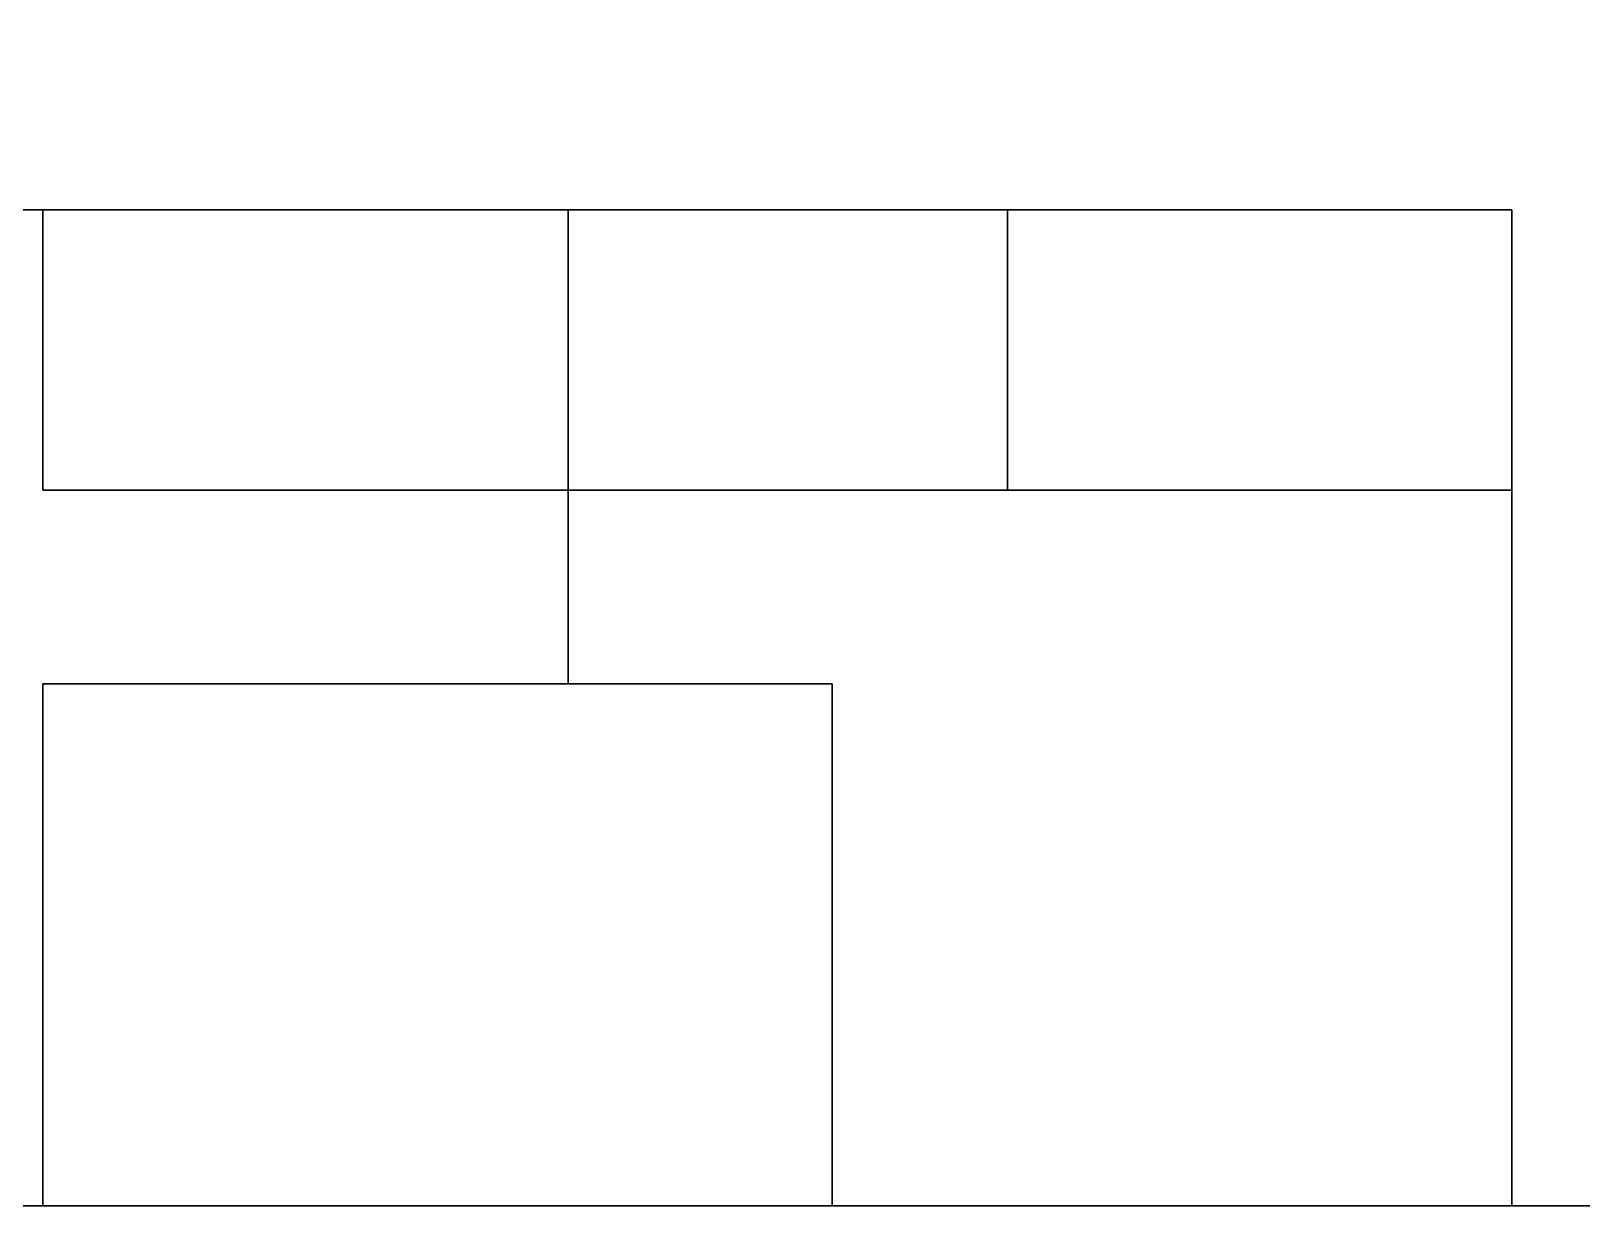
# Model space of a CAD drawing. Header units: metres. Extents: x -14 to 38.7, y -1.1 to 11.2.
# Drawn here: x 11.8 to 18.44, y 0.57 to 5.6 of the extents above; entities that cross this region are included whole.
import ezdxf

# ---------------------------------------------------------------- set-up
doc = ezdxf.new("R2010")
doc.units = ezdxf.units.M

msp = doc.modelspace()

# ---------------------------------------------------------------- linework, layer by layer
at = {"layer": 'F1_CORE', "color": 8}
msp.add_polyline3d([(30.88, 6.73, 0), (30.88, 4.47, 0), (29.23, 4.47, 0), (29.23, 4.835, 0), (20.54, 4.835, 0), (20.54, 0.57, 0), (18.14, 0.57, 0), (18.14, 4.835, 0), (9.45, 4.835, 0), (9.45, 4.47, 0), (7.8, 4.47, 0), (7.8, 6.73, 0), (9.45, 6.73, 0), (9.45, 6.365, 0), (15.98, 6.365, 0), (15.98, 7.565, 0), (18.14, 7.565, 0), (18.14, 10.63, 0), (20.54, 10.63, 0), (20.54, 7.565, 0), (22.7, 7.565, 0), (22.7, 6.365, 0), (29.23, 6.365, 0), (29.23, 6.73, 0)], close=True, dxfattribs=at)
at = {"layer": 'F1_CORE', "color": 15}
msp.add_polyline3d([(7.8, 6.73, 2.6), (7.8, 4.47, 2.6), (9.45, 4.47, 2.6), (9.45, 4.835, 2.6), (18.14, 4.835, 2.6), (18.14, 0.57, 2.6), (20.54, 0.57, 2.6), (20.54, 4.835, 2.6), (29.23, 4.835, 2.6), (29.23, 4.47, 2.6), (30.88, 4.47, 2.6), (30.88, 6.73, 2.6), (29.23, 6.73, 2.6), (29.23, 6.365, 2.6), (22.7, 6.365, 2.6), (22.7, 7.565, 2.6), (20.54, 7.565, 2.6), (20.54, 10.63, 2.6), (18.14, 10.63, 2.6), (18.14, 7.565, 2.6), (15.98, 7.565, 2.6), (15.98, 6.365, 2.6), (9.45, 6.365, 2.6), (9.45, 6.73, 2.6)], close=True, dxfattribs=at)
at = {"layer": 'F1_CORE', "color": 43}
for points in [[(9.45, 4.835, 2.6), (9.45, 4.835), (11.85, 4.835), (11.85, 4.835, 2.6)], [(11.85, 4.835, 2.6), (11.85, 4.835), (14.1, 4.835), (14.1, 4.835, 2.6)], [(14.1, 4.835, 2.6), (14.1, 4.835), (15.98, 4.835), (15.98, 4.835, 2.6)], [(15.98, 4.835, 2.6), (15.98, 4.835), (18.14, 4.835), (18.14, 4.835, 2.6)], [(18.14, 4.835, 2.6), (18.14, 4.835), (18.14, 3.635), (18.14, 3.635, 2.6)], [(18.14, 3.635, 2.6), (18.14, 3.635), (18.14, 0.57), (18.14, 0.57, 2.6)], [(18.14, 0.57, 2.6), (18.14, 0.57), (20.54, 0.57), (20.54, 0.57, 2.6)]]:
    msp.add_3dface(points, dxfattribs=at)
at = {"layer": 'F1_MSW_BWC1', "color": 43}
for points in [[(18.14, 4.835, 2.6), (18.14, 4.835), (15.98, 4.835), (15.98, 4.835, 2.6)], [(15.98, 4.835, 2.6), (15.98, 4.835), (15.98, 3.635), (15.98, 3.635, 2.6)], [(18.14, 3.635, 2.6), (18.14, 3.635), (18.14, 4.835), (18.14, 4.835, 2.6)], [(15.98, 3.635, 2.6), (15.98, 3.635), (18.14, 3.635), (18.14, 3.635, 2.6)]]:
    msp.add_3dface(points, dxfattribs=at)
at = {"layer": 'F1_MSW_BWC1', "color": 8}
msp.add_3dface([(18.14, 4.835), (18.14, 3.635), (15.98, 3.635), (15.98, 4.835)], dxfattribs=at)
at = {"layer": 'F1_MSW_BWC1', "color": 15}
msp.add_3dface([(15.98, 4.835, 2.6), (15.98, 3.635, 2.6), (18.14, 3.635, 2.6), (18.14, 4.835, 2.6)], dxfattribs=at)
at = {"layer": 'F1_MSW_BWC1', "color": 143}
msp.add_3dface([(15.98, 4.535, 2.1), (15.98, 4.535, 1.5), (15.98, 3.935, 1.5), (15.98, 3.935, 2.1)], dxfattribs=at)
at = {"layer": 'F1_MSW_BWC1', "color": 45}
msp.add_3dface([(16.08, 3.635, 2.1), (16.08, 3.635), (16.88, 3.635), (16.88, 3.635, 2.1)], dxfattribs=at)
at = {"layer": 'F1_MSW_BWC2', "color": 43}
for points in [[(14.1, 4.835, 2.6), (14.1, 4.835), (11.85, 4.835), (11.85, 4.835, 2.6)], [(11.85, 4.835, 2.6), (11.85, 4.835), (11.85, 3.635), (11.85, 3.635, 2.6)], [(14.1, 3.635, 2.6), (14.1, 3.635), (14.1, 4.835), (14.1, 4.835, 2.6)], [(11.85, 3.635, 2.6), (11.85, 3.635), (14.1, 3.635), (14.1, 3.635, 2.6)]]:
    msp.add_3dface(points, dxfattribs=at)
at = {"layer": 'F1_MSW_BWC2', "color": 8}
msp.add_3dface([(14.1, 4.835), (14.1, 3.635), (11.85, 3.635), (11.85, 4.835)], dxfattribs=at)
at = {"layer": 'F1_MSW_BWC2', "color": 15}
msp.add_3dface([(11.85, 4.835, 2.6), (11.85, 3.635, 2.6), (14.1, 3.635, 2.6), (14.1, 4.835, 2.6)], dxfattribs=at)
at = {"layer": 'F1_MSW_BWC2', "color": 143}
msp.add_3dface([(14.1, 3.935, 2.1), (14.1, 3.935, 1.5), (14.1, 4.535, 1.5), (14.1, 4.535, 2.1)], dxfattribs=at)
at = {"layer": 'F1_MSW_BWC2', "color": 45}
msp.add_3dface([(11.95, 3.635, 2.1), (11.95, 3.635), (12.75, 3.635), (12.75, 3.635, 2.1)], dxfattribs=at)
at = {"layer": 'F1_MSW_DORM1', "color": 8}
msp.add_polyline3d([(18.14, 3.635, 0), (18.14, 0.57, 0), (15.23, 0.57, 0), (15.23, 2.805, 0), (14.1, 2.805, 0), (14.1, 3.635, 0)], close=True, dxfattribs=at)
at = {"layer": 'F1_MSW_DORM1', "color": 15}
msp.add_polyline3d([(14.1, 3.635, 2.6), (14.1, 2.805, 2.6), (15.23, 2.805, 2.6), (15.23, 0.57, 2.6), (18.14, 0.57, 2.6), (18.14, 3.635, 2.6)], close=True, dxfattribs=at)
at = {"layer": 'F1_MSW_DORM1', "color": 43}
for points in [[(15.98, 3.635, 2.6), (15.98, 3.635), (14.1, 3.635), (14.1, 3.635, 2.6)], [(14.1, 3.635, 2.6), (14.1, 3.635), (14.1, 2.805), (14.1, 2.805, 2.6)], [(18.14, 3.635, 2.6), (18.14, 3.635), (15.98, 3.635), (15.98, 3.635, 2.6)], [(18.14, 0.57, 2.6), (18.14, 0.57), (18.14, 3.635), (18.14, 3.635, 2.6)], [(14.1, 2.805, 2.6), (14.1, 2.805), (15.23, 2.805), (15.23, 2.805, 2.6)], [(15.23, 2.805, 2.6), (15.23, 2.805), (15.23, 0.57), (15.23, 0.57, 2.6)], [(15.23, 0.57, 2.6), (15.23, 0.57), (18.14, 0.57), (18.14, 0.57, 2.6)]]:
    msp.add_3dface(points, dxfattribs=at)
at = {"layer": 'F1_MSW_DORM1', "color": 45}
for points in [[(14.1, 3.62, 2.1), (14.1, 3.62), (14.1, 2.82), (14.1, 2.82, 2.1)], [(16.88, 3.635, 2.1), (16.88, 3.635), (16.08, 3.635), (16.08, 3.635, 2.1)]]:
    msp.add_3dface(points, dxfattribs=at)
at = {"layer": 'F1_MSW_DORM1', "color": 143}
msp.add_3dface([(16.085, 0.57, 2.3), (16.085, 0.57, 1.1), (17.285, 0.57, 1.1), (17.285, 0.57, 2.3)], dxfattribs=at)
at = {"layer": 'F1_MSW_DORM2', "color": 43}
for points in [[(11.85, 2.805, 2.6), (11.85, 2.805), (11.85, 0.57), (11.85, 0.57, 2.6)], [(14.1, 2.805, 2.6), (14.1, 2.805), (11.85, 2.805), (11.85, 2.805, 2.6)], [(15.23, 2.805, 2.6), (15.23, 2.805), (14.1, 2.805), (14.1, 2.805, 2.6)], [(15.23, 0.57, 2.6), (15.23, 0.57), (15.23, 2.805), (15.23, 2.805, 2.6)], [(11.85, 0.57, 2.6), (11.85, 0.57), (15.23, 0.57), (15.23, 0.57, 2.6)]]:
    msp.add_3dface(points, dxfattribs=at)
at = {"layer": 'F1_MSW_DORM2', "color": 8}
msp.add_3dface([(15.23, 2.805), (15.23, 0.57), (11.85, 0.57), (11.85, 2.805)], dxfattribs=at)
at = {"layer": 'F1_MSW_DORM2', "color": 15}
msp.add_3dface([(11.85, 2.805, 2.6), (11.85, 0.57, 2.6), (15.23, 0.57, 2.6), (15.23, 2.805, 2.6)], dxfattribs=at)
at = {"layer": 'F1_MSW_DORM2', "color": 45}
msp.add_3dface([(12.75, 2.805, 2.1), (12.75, 2.805), (11.95, 2.805), (11.95, 2.805, 2.1)], dxfattribs=at)
at = {"layer": 'F1_MSW_DORM2', "color": 143}
msp.add_3dface([(12.94, 0.57, 2.3), (12.94, 0.57, 1.1), (14.14, 0.57, 1.1), (14.14, 0.57, 2.3)], dxfattribs=at)
at = {"layer": 'F1_MSW_LIV', "color": 8}
msp.add_polyline3d([(14.1, 3.635, 0), (14.1, 2.805, 0), (11.85, 2.805, 0), (11.85, 0.57, 0), (7.8, 0.57, 0), (7.8, 4.47, 0), (9.45, 4.47, 0), (9.45, 4.835, 0), (11.85, 4.835, 0), (11.85, 3.635, 0)], close=True, dxfattribs=at)
at = {"layer": 'F1_MSW_LIV', "color": 15}
msp.add_polyline3d([(7.8, 4.47, 2.6), (7.8, 0.57, 2.6), (11.85, 0.57, 2.6), (11.85, 2.805, 2.6), (14.1, 2.805, 2.6), (14.1, 3.635, 2.6), (11.85, 3.635, 2.6), (11.85, 4.835, 2.6), (9.45, 4.835, 2.6), (9.45, 4.47, 2.6)], close=True, dxfattribs=at)
at = {"layer": 'F1_MSW_LIV', "color": 43}
for points in [[(11.85, 4.835, 2.6), (11.85, 4.835), (9.45, 4.835), (9.45, 4.835, 2.6)], [(11.85, 3.635, 2.6), (11.85, 3.635), (11.85, 4.835), (11.85, 4.835, 2.6)], [(14.1, 3.635, 2.6), (14.1, 3.635), (11.85, 3.635), (11.85, 3.635, 2.6)], [(14.1, 2.805, 2.6), (14.1, 2.805), (14.1, 3.635), (14.1, 3.635, 2.6)], [(11.85, 2.805, 2.6), (11.85, 2.805), (14.1, 2.805), (14.1, 2.805, 2.6)], [(11.85, 0.57, 2.6), (11.85, 0.57), (11.85, 2.805), (11.85, 2.805, 2.6)], [(7.8, 0.57, 2.6), (7.8, 0.57), (11.85, 0.57), (11.85, 0.57, 2.6)]]:
    msp.add_3dface(points, dxfattribs=at)
at = {"layer": 'F1_MSW_LIV', "color": 45}
for points in [[(12.75, 3.635, 2.1), (12.75, 3.635), (11.95, 3.635), (11.95, 3.635, 2.1)], [(14.1, 2.82, 2.1), (14.1, 2.82), (14.1, 3.62), (14.1, 3.62, 2.1)], [(11.95, 2.805, 2.1), (11.95, 2.805), (12.75, 2.805), (12.75, 2.805, 2.1)]]:
    msp.add_3dface(points, dxfattribs=at)
at = {"layer": 'F2_CORE', "color": 8}
msp.add_polyline3d([(30.88, 6.73, 2.6), (30.88, 4.47, 2.6), (29.23, 4.47, 2.6), (29.23, 4.835, 2.6), (20.54, 4.835, 2.6), (20.54, 0.57, 2.6), (18.14, 0.57, 2.6), (18.14, 4.835, 2.6), (9.45, 4.835, 2.6), (9.45, 4.47, 2.6), (7.8, 4.47, 2.6), (7.8, 6.73, 2.6), (9.45, 6.73, 2.6), (9.45, 6.365, 2.6), (15.98, 6.365, 2.6), (15.98, 7.565, 2.6), (18.14, 7.565, 2.6), (18.14, 10.63, 2.6), (20.54, 10.63, 2.6), (20.54, 7.565, 2.6), (22.7, 7.565, 2.6), (22.7, 6.365, 2.6), (29.23, 6.365, 2.6), (29.23, 6.73, 2.6)], close=True, dxfattribs=at)
at = {"layer": 'F2_CORE', "color": 15}
msp.add_polyline3d([(7.8, 6.73, 5.2), (7.8, 4.47, 5.2), (9.45, 4.47, 5.2), (9.45, 4.835, 5.2), (18.14, 4.835, 5.2), (18.14, 0.57, 5.2), (20.54, 0.57, 5.2), (20.54, 4.835, 5.2), (29.23, 4.835, 5.2), (29.23, 4.47, 5.2), (30.88, 4.47, 5.2), (30.88, 6.73, 5.2), (29.23, 6.73, 5.2), (29.23, 6.365, 5.2), (22.7, 6.365, 5.2), (22.7, 7.565, 5.2), (20.54, 7.565, 5.2), (20.54, 10.63, 5.2), (18.14, 10.63, 5.2), (18.14, 7.565, 5.2), (15.98, 7.565, 5.2), (15.98, 6.365, 5.2), (9.45, 6.365, 5.2), (9.45, 6.73, 5.2)], close=True, dxfattribs=at)
at = {"layer": 'F2_CORE', "color": 43}
for points in [[(9.45, 4.835, 5.2), (9.45, 4.835, 2.6), (11.85, 4.835, 2.6), (11.85, 4.835, 5.2)], [(11.85, 4.835, 5.2), (11.85, 4.835, 2.6), (14.1, 4.835, 2.6), (14.1, 4.835, 5.2)], [(14.1, 4.835, 5.2), (14.1, 4.835, 2.6), (15.98, 4.835, 2.6), (15.98, 4.835, 5.2)], [(15.98, 4.835, 5.2), (15.98, 4.835, 2.6), (18.14, 4.835, 2.6), (18.14, 4.835, 5.2)], [(18.14, 4.835, 5.2), (18.14, 4.835, 2.6), (18.14, 3.635, 2.6), (18.14, 3.635, 5.2)], [(18.14, 3.635, 5.2), (18.14, 3.635, 2.6), (18.14, 0.57, 2.6), (18.14, 0.57, 5.2)], [(18.14, 0.57, 5.2), (18.14, 0.57, 2.6), (20.54, 0.57, 2.6), (20.54, 0.57, 5.2)]]:
    msp.add_3dface(points, dxfattribs=at)
at = {"layer": 'F2_MSW_BWC1', "color": 43}
for points in [[(18.14, 4.835, 5.2), (18.14, 4.835, 2.6), (15.98, 4.835, 2.6), (15.98, 4.835, 5.2)], [(15.98, 4.835, 5.2), (15.98, 4.835, 2.6), (15.98, 3.635, 2.6), (15.98, 3.635, 5.2)], [(18.14, 3.635, 5.2), (18.14, 3.635, 2.6), (18.14, 4.835, 2.6), (18.14, 4.835, 5.2)], [(15.98, 3.635, 5.2), (15.98, 3.635, 2.6), (18.14, 3.635, 2.6), (18.14, 3.635, 5.2)]]:
    msp.add_3dface(points, dxfattribs=at)
at = {"layer": 'F2_MSW_BWC1', "color": 8}
msp.add_3dface([(18.14, 4.835, 2.6), (18.14, 3.635, 2.6), (15.98, 3.635, 2.6), (15.98, 4.835, 2.6)], dxfattribs=at)
at = {"layer": 'F2_MSW_BWC1', "color": 15}
msp.add_3dface([(15.98, 4.835, 5.2), (15.98, 3.635, 5.2), (18.14, 3.635, 5.2), (18.14, 4.835, 5.2)], dxfattribs=at)
at = {"layer": 'F2_MSW_BWC1', "color": 143}
msp.add_3dface([(15.98, 4.535, 4.7), (15.98, 4.535, 4.1), (15.98, 3.935, 4.1), (15.98, 3.935, 4.7)], dxfattribs=at)
at = {"layer": 'F2_MSW_BWC1', "color": 45}
msp.add_3dface([(16.08, 3.635, 4.7), (16.08, 3.635, 2.6), (16.88, 3.635, 2.6), (16.88, 3.635, 4.7)], dxfattribs=at)
at = {"layer": 'F2_MSW_BWC2', "color": 43}
for points in [[(14.1, 4.835, 5.2), (14.1, 4.835, 2.6), (11.85, 4.835, 2.6), (11.85, 4.835, 5.2)], [(11.85, 4.835, 5.2), (11.85, 4.835, 2.6), (11.85, 3.635, 2.6), (11.85, 3.635, 5.2)], [(14.1, 3.635, 5.2), (14.1, 3.635, 2.6), (14.1, 4.835, 2.6), (14.1, 4.835, 5.2)], [(11.85, 3.635, 5.2), (11.85, 3.635, 2.6), (14.1, 3.635, 2.6), (14.1, 3.635, 5.2)]]:
    msp.add_3dface(points, dxfattribs=at)
at = {"layer": 'F2_MSW_BWC2', "color": 8}
msp.add_3dface([(14.1, 4.835, 2.6), (14.1, 3.635, 2.6), (11.85, 3.635, 2.6), (11.85, 4.835, 2.6)], dxfattribs=at)
at = {"layer": 'F2_MSW_BWC2', "color": 15}
msp.add_3dface([(11.85, 4.835, 5.2), (11.85, 3.635, 5.2), (14.1, 3.635, 5.2), (14.1, 4.835, 5.2)], dxfattribs=at)
at = {"layer": 'F2_MSW_BWC2', "color": 143}
msp.add_3dface([(14.1, 3.935, 4.7), (14.1, 3.935, 4.1), (14.1, 4.535, 4.1), (14.1, 4.535, 4.7)], dxfattribs=at)
at = {"layer": 'F2_MSW_BWC2', "color": 45}
msp.add_3dface([(11.95, 3.635, 4.7), (11.95, 3.635, 2.6), (12.75, 3.635, 2.6), (12.75, 3.635, 4.7)], dxfattribs=at)
at = {"layer": 'F2_MSW_DORM1', "color": 8}
msp.add_polyline3d([(18.14, 3.635, 2.6), (18.14, 0.57, 2.6), (15.23, 0.57, 2.6), (15.23, 2.805, 2.6), (14.1, 2.805, 2.6), (14.1, 3.635, 2.6)], close=True, dxfattribs=at)
at = {"layer": 'F2_MSW_DORM1', "color": 15}
msp.add_polyline3d([(14.1, 3.635, 5.2), (14.1, 2.805, 5.2), (15.23, 2.805, 5.2), (15.23, 0.57, 5.2), (18.14, 0.57, 5.2), (18.14, 3.635, 5.2)], close=True, dxfattribs=at)
at = {"layer": 'F2_MSW_DORM1', "color": 43}
for points in [[(15.98, 3.635, 5.2), (15.98, 3.635, 2.6), (14.1, 3.635, 2.6), (14.1, 3.635, 5.2)], [(14.1, 3.635, 5.2), (14.1, 3.635, 2.6), (14.1, 2.805, 2.6), (14.1, 2.805, 5.2)], [(18.14, 3.635, 5.2), (18.14, 3.635, 2.6), (15.98, 3.635, 2.6), (15.98, 3.635, 5.2)], [(18.14, 0.57, 5.2), (18.14, 0.57, 2.6), (18.14, 3.635, 2.6), (18.14, 3.635, 5.2)], [(14.1, 2.805, 5.2), (14.1, 2.805, 2.6), (15.23, 2.805, 2.6), (15.23, 2.805, 5.2)], [(15.23, 2.805, 5.2), (15.23, 2.805, 2.6), (15.23, 0.57, 2.6), (15.23, 0.57, 5.2)], [(15.23, 0.57, 5.2), (15.23, 0.57, 2.6), (18.14, 0.57, 2.6), (18.14, 0.57, 5.2)]]:
    msp.add_3dface(points, dxfattribs=at)
at = {"layer": 'F2_MSW_DORM1', "color": 45}
for points in [[(14.1, 3.62, 4.7), (14.1, 3.62, 2.6), (14.1, 2.82, 2.6), (14.1, 2.82, 4.7)], [(16.88, 3.635, 4.7), (16.88, 3.635, 2.6), (16.08, 3.635, 2.6), (16.08, 3.635, 4.7)]]:
    msp.add_3dface(points, dxfattribs=at)
at = {"layer": 'F2_MSW_DORM1', "color": 143}
msp.add_3dface([(16.085, 0.57, 4.9), (16.085, 0.57, 3.7), (17.285, 0.57, 3.7), (17.285, 0.57, 4.9)], dxfattribs=at)
at = {"layer": 'F2_MSW_DORM2', "color": 43}
for points in [[(11.85, 2.805, 5.2), (11.85, 2.805, 2.6), (11.85, 0.57, 2.6), (11.85, 0.57, 5.2)], [(14.1, 2.805, 5.2), (14.1, 2.805, 2.6), (11.85, 2.805, 2.6), (11.85, 2.805, 5.2)], [(15.23, 2.805, 5.2), (15.23, 2.805, 2.6), (14.1, 2.805, 2.6), (14.1, 2.805, 5.2)], [(15.23, 0.57, 5.2), (15.23, 0.57, 2.6), (15.23, 2.805, 2.6), (15.23, 2.805, 5.2)], [(11.85, 0.57, 5.2), (11.85, 0.57, 2.6), (15.23, 0.57, 2.6), (15.23, 0.57, 5.2)]]:
    msp.add_3dface(points, dxfattribs=at)
at = {"layer": 'F2_MSW_DORM2', "color": 8}
msp.add_3dface([(15.23, 2.805, 2.6), (15.23, 0.57, 2.6), (11.85, 0.57, 2.6), (11.85, 2.805, 2.6)], dxfattribs=at)
at = {"layer": 'F2_MSW_DORM2', "color": 15}
msp.add_3dface([(11.85, 2.805, 5.2), (11.85, 0.57, 5.2), (15.23, 0.57, 5.2), (15.23, 2.805, 5.2)], dxfattribs=at)
at = {"layer": 'F2_MSW_DORM2', "color": 45}
msp.add_3dface([(12.75, 2.805, 4.7), (12.75, 2.805, 2.6), (11.95, 2.805, 2.6), (11.95, 2.805, 4.7)], dxfattribs=at)
at = {"layer": 'F2_MSW_DORM2', "color": 143}
msp.add_3dface([(12.94, 0.57, 4.9), (12.94, 0.57, 3.7), (14.14, 0.57, 3.7), (14.14, 0.57, 4.9)], dxfattribs=at)
at = {"layer": 'F2_MSW_LIV', "color": 8}
msp.add_polyline3d([(14.1, 3.635, 2.6), (14.1, 2.805, 2.6), (11.85, 2.805, 2.6), (11.85, 0.57, 2.6), (7.8, 0.57, 2.6), (7.8, 4.47, 2.6), (9.45, 4.47, 2.6), (9.45, 4.835, 2.6), (11.85, 4.835, 2.6), (11.85, 3.635, 2.6)], close=True, dxfattribs=at)
at = {"layer": 'F2_MSW_LIV', "color": 15}
msp.add_polyline3d([(7.8, 4.47, 5.2), (7.8, 0.57, 5.2), (11.85, 0.57, 5.2), (11.85, 2.805, 5.2), (14.1, 2.805, 5.2), (14.1, 3.635, 5.2), (11.85, 3.635, 5.2), (11.85, 4.835, 5.2), (9.45, 4.835, 5.2), (9.45, 4.47, 5.2)], close=True, dxfattribs=at)
at = {"layer": 'F2_MSW_LIV', "color": 43}
for points in [[(11.85, 4.835, 5.2), (11.85, 4.835, 2.6), (9.45, 4.835, 2.6), (9.45, 4.835, 5.2)], [(11.85, 3.635, 5.2), (11.85, 3.635, 2.6), (11.85, 4.835, 2.6), (11.85, 4.835, 5.2)], [(14.1, 3.635, 5.2), (14.1, 3.635, 2.6), (11.85, 3.635, 2.6), (11.85, 3.635, 5.2)], [(14.1, 2.805, 5.2), (14.1, 2.805, 2.6), (14.1, 3.635, 2.6), (14.1, 3.635, 5.2)], [(11.85, 2.805, 5.2), (11.85, 2.805, 2.6), (14.1, 2.805, 2.6), (14.1, 2.805, 5.2)], [(11.85, 0.57, 5.2), (11.85, 0.57, 2.6), (11.85, 2.805, 2.6), (11.85, 2.805, 5.2)], [(7.8, 0.57, 5.2), (7.8, 0.57, 2.6), (11.85, 0.57, 2.6), (11.85, 0.57, 5.2)]]:
    msp.add_3dface(points, dxfattribs=at)
at = {"layer": 'F2_MSW_LIV', "color": 45}
for points in [[(12.75, 3.635, 4.7), (12.75, 3.635, 2.6), (11.95, 3.635, 2.6), (11.95, 3.635, 4.7)], [(14.1, 2.82, 4.7), (14.1, 2.82, 2.6), (14.1, 3.62, 2.6), (14.1, 3.62, 4.7)], [(11.95, 2.805, 4.7), (11.95, 2.805, 2.6), (12.75, 2.805, 2.6), (12.75, 2.805, 4.7)]]:
    msp.add_3dface(points, dxfattribs=at)
at = {"layer": 'F3_CORE', "color": 8}
msp.add_polyline3d([(30.88, 6.73, 5.2), (30.88, 4.47, 5.2), (29.23, 4.47, 5.2), (29.23, 4.835, 5.2), (20.54, 4.835, 5.2), (20.54, 0.57, 5.2), (18.14, 0.57, 5.2), (18.14, 4.835, 5.2), (9.45, 4.835, 5.2), (9.45, 4.47, 5.2), (7.8, 4.47, 5.2), (7.8, 6.73, 5.2), (9.45, 6.73, 5.2), (9.45, 6.365, 5.2), (15.98, 6.365, 5.2), (15.98, 7.565, 5.2), (18.14, 7.565, 5.2), (18.14, 10.63, 5.2), (20.54, 10.63, 5.2), (20.54, 7.565, 5.2), (22.7, 7.565, 5.2), (22.7, 6.365, 5.2), (29.23, 6.365, 5.2), (29.23, 6.73, 5.2)], close=True, dxfattribs=at)
at = {"layer": 'F3_CORE', "color": 15}
msp.add_polyline3d([(7.8, 6.73, 7.8), (7.8, 4.47, 7.8), (9.45, 4.47, 7.8), (9.45, 4.835, 7.8), (18.14, 4.835, 7.8), (18.14, 0.57, 7.8), (20.54, 0.57, 7.8), (20.54, 4.835, 7.8), (29.23, 4.835, 7.8), (29.23, 4.47, 7.8), (30.88, 4.47, 7.8), (30.88, 6.73, 7.8), (29.23, 6.73, 7.8), (29.23, 6.365, 7.8), (22.7, 6.365, 7.8), (22.7, 7.565, 7.8), (20.54, 7.565, 7.8), (20.54, 10.63, 7.8), (18.14, 10.63, 7.8), (18.14, 7.565, 7.8), (15.98, 7.565, 7.8), (15.98, 6.365, 7.8), (9.45, 6.365, 7.8), (9.45, 6.73, 7.8)], close=True, dxfattribs=at)
at = {"layer": 'F3_CORE', "color": 43}
for points in [[(9.45, 4.835, 7.8), (9.45, 4.835, 5.2), (11.85, 4.835, 5.2), (11.85, 4.835, 7.8)], [(11.85, 4.835, 7.8), (11.85, 4.835, 5.2), (14.1, 4.835, 5.2), (14.1, 4.835, 7.8)], [(14.1, 4.835, 7.8), (14.1, 4.835, 5.2), (15.98, 4.835, 5.2), (15.98, 4.835, 7.8)], [(15.98, 4.835, 7.8), (15.98, 4.835, 5.2), (18.14, 4.835, 5.2), (18.14, 4.835, 7.8)], [(18.14, 4.835, 7.8), (18.14, 4.835, 5.2), (18.14, 3.635, 5.2), (18.14, 3.635, 7.8)], [(18.14, 3.635, 7.8), (18.14, 3.635, 5.2), (18.14, 0.57, 5.2), (18.14, 0.57, 7.8)], [(18.14, 0.57, 7.8), (18.14, 0.57, 5.2), (20.54, 0.57, 5.2), (20.54, 0.57, 7.8)]]:
    msp.add_3dface(points, dxfattribs=at)
at = {"layer": 'F3_MSW_BWC1', "color": 43}
for points in [[(18.14, 4.835, 7.8), (18.14, 4.835, 5.2), (15.98, 4.835, 5.2), (15.98, 4.835, 7.8)], [(15.98, 4.835, 7.8), (15.98, 4.835, 5.2), (15.98, 3.635, 5.2), (15.98, 3.635, 7.8)], [(18.14, 3.635, 7.8), (18.14, 3.635, 5.2), (18.14, 4.835, 5.2), (18.14, 4.835, 7.8)], [(15.98, 3.635, 7.8), (15.98, 3.635, 5.2), (18.14, 3.635, 5.2), (18.14, 3.635, 7.8)]]:
    msp.add_3dface(points, dxfattribs=at)
at = {"layer": 'F3_MSW_BWC1', "color": 8}
msp.add_3dface([(18.14, 4.835, 5.2), (18.14, 3.635, 5.2), (15.98, 3.635, 5.2), (15.98, 4.835, 5.2)], dxfattribs=at)
at = {"layer": 'F3_MSW_BWC1', "color": 15}
msp.add_3dface([(15.98, 4.835, 7.8), (15.98, 3.635, 7.8), (18.14, 3.635, 7.8), (18.14, 4.835, 7.8)], dxfattribs=at)
at = {"layer": 'F3_MSW_BWC1', "color": 143}
msp.add_3dface([(15.98, 4.535, 7.3), (15.98, 4.535, 6.7), (15.98, 3.935, 6.7), (15.98, 3.935, 7.3)], dxfattribs=at)
at = {"layer": 'F3_MSW_BWC1', "color": 45}
msp.add_3dface([(16.08, 3.635, 7.3), (16.08, 3.635, 5.2), (16.88, 3.635, 5.2), (16.88, 3.635, 7.3)], dxfattribs=at)
at = {"layer": 'F3_MSW_BWC2', "color": 43}
for points in [[(14.1, 4.835, 7.8), (14.1, 4.835, 5.2), (11.85, 4.835, 5.2), (11.85, 4.835, 7.8)], [(11.85, 4.835, 7.8), (11.85, 4.835, 5.2), (11.85, 3.635, 5.2), (11.85, 3.635, 7.8)], [(14.1, 3.635, 7.8), (14.1, 3.635, 5.2), (14.1, 4.835, 5.2), (14.1, 4.835, 7.8)], [(11.85, 3.635, 7.8), (11.85, 3.635, 5.2), (14.1, 3.635, 5.2), (14.1, 3.635, 7.8)]]:
    msp.add_3dface(points, dxfattribs=at)
at = {"layer": 'F3_MSW_BWC2', "color": 8}
msp.add_3dface([(14.1, 4.835, 5.2), (14.1, 3.635, 5.2), (11.85, 3.635, 5.2), (11.85, 4.835, 5.2)], dxfattribs=at)
at = {"layer": 'F3_MSW_BWC2', "color": 15}
msp.add_3dface([(11.85, 4.835, 7.8), (11.85, 3.635, 7.8), (14.1, 3.635, 7.8), (14.1, 4.835, 7.8)], dxfattribs=at)
at = {"layer": 'F3_MSW_BWC2', "color": 143}
msp.add_3dface([(14.1, 3.935, 7.3), (14.1, 3.935, 6.7), (14.1, 4.535, 6.7), (14.1, 4.535, 7.3)], dxfattribs=at)
at = {"layer": 'F3_MSW_BWC2', "color": 45}
msp.add_3dface([(11.95, 3.635, 7.3), (11.95, 3.635, 5.2), (12.75, 3.635, 5.2), (12.75, 3.635, 7.3)], dxfattribs=at)
at = {"layer": 'F3_MSW_DORM1', "color": 8}
msp.add_polyline3d([(18.14, 3.635, 5.2), (18.14, 0.57, 5.2), (15.23, 0.57, 5.2), (15.23, 2.805, 5.2), (14.1, 2.805, 5.2), (14.1, 3.635, 5.2)], close=True, dxfattribs=at)
at = {"layer": 'F3_MSW_DORM1', "color": 15}
msp.add_polyline3d([(14.1, 3.635, 7.8), (14.1, 2.805, 7.8), (15.23, 2.805, 7.8), (15.23, 0.57, 7.8), (18.14, 0.57, 7.8), (18.14, 3.635, 7.8)], close=True, dxfattribs=at)
at = {"layer": 'F3_MSW_DORM1', "color": 43}
for points in [[(15.98, 3.635, 7.8), (15.98, 3.635, 5.2), (14.1, 3.635, 5.2), (14.1, 3.635, 7.8)], [(14.1, 3.635, 7.8), (14.1, 3.635, 5.2), (14.1, 2.805, 5.2), (14.1, 2.805, 7.8)], [(18.14, 3.635, 7.8), (18.14, 3.635, 5.2), (15.98, 3.635, 5.2), (15.98, 3.635, 7.8)], [(18.14, 0.57, 7.8), (18.14, 0.57, 5.2), (18.14, 3.635, 5.2), (18.14, 3.635, 7.8)], [(14.1, 2.805, 7.8), (14.1, 2.805, 5.2), (15.23, 2.805, 5.2), (15.23, 2.805, 7.8)], [(15.23, 2.805, 7.8), (15.23, 2.805, 5.2), (15.23, 0.57, 5.2), (15.23, 0.57, 7.8)], [(15.23, 0.57, 7.8), (15.23, 0.57, 5.2), (18.14, 0.57, 5.2), (18.14, 0.57, 7.8)]]:
    msp.add_3dface(points, dxfattribs=at)
at = {"layer": 'F3_MSW_DORM1', "color": 45}
for points in [[(14.1, 3.62, 7.3), (14.1, 3.62, 5.2), (14.1, 2.82, 5.2), (14.1, 2.82, 7.3)], [(16.88, 3.635, 7.3), (16.88, 3.635, 5.2), (16.08, 3.635, 5.2), (16.08, 3.635, 7.3)]]:
    msp.add_3dface(points, dxfattribs=at)
at = {"layer": 'F3_MSW_DORM1', "color": 143}
msp.add_3dface([(16.085, 0.57, 7.5), (16.085, 0.57, 6.3), (17.285, 0.57, 6.3), (17.285, 0.57, 7.5)], dxfattribs=at)
at = {"layer": 'F3_MSW_DORM2', "color": 43}
for points in [[(11.85, 2.805, 7.8), (11.85, 2.805, 5.2), (11.85, 0.57, 5.2), (11.85, 0.57, 7.8)], [(14.1, 2.805, 7.8), (14.1, 2.805, 5.2), (11.85, 2.805, 5.2), (11.85, 2.805, 7.8)], [(15.23, 2.805, 7.8), (15.23, 2.805, 5.2), (14.1, 2.805, 5.2), (14.1, 2.805, 7.8)], [(15.23, 0.57, 7.8), (15.23, 0.57, 5.2), (15.23, 2.805, 5.2), (15.23, 2.805, 7.8)], [(11.85, 0.57, 7.8), (11.85, 0.57, 5.2), (15.23, 0.57, 5.2), (15.23, 0.57, 7.8)]]:
    msp.add_3dface(points, dxfattribs=at)
at = {"layer": 'F3_MSW_DORM2', "color": 8}
msp.add_3dface([(15.23, 2.805, 5.2), (15.23, 0.57, 5.2), (11.85, 0.57, 5.2), (11.85, 2.805, 5.2)], dxfattribs=at)
at = {"layer": 'F3_MSW_DORM2', "color": 15}
msp.add_3dface([(11.85, 2.805, 7.8), (11.85, 0.57, 7.8), (15.23, 0.57, 7.8), (15.23, 2.805, 7.8)], dxfattribs=at)
at = {"layer": 'F3_MSW_DORM2', "color": 45}
msp.add_3dface([(12.75, 2.805, 7.3), (12.75, 2.805, 5.2), (11.95, 2.805, 5.2), (11.95, 2.805, 7.3)], dxfattribs=at)
at = {"layer": 'F3_MSW_DORM2', "color": 143}
msp.add_3dface([(12.94, 0.57, 7.5), (12.94, 0.57, 6.3), (14.14, 0.57, 6.3), (14.14, 0.57, 7.5)], dxfattribs=at)
at = {"layer": 'F3_MSW_LIV', "color": 8}
msp.add_polyline3d([(14.1, 3.635, 5.2), (14.1, 2.805, 5.2), (11.85, 2.805, 5.2), (11.85, 0.57, 5.2), (7.8, 0.57, 5.2), (7.8, 4.47, 5.2), (9.45, 4.47, 5.2), (9.45, 4.835, 5.2), (11.85, 4.835, 5.2), (11.85, 3.635, 5.2)], close=True, dxfattribs=at)
at = {"layer": 'F3_MSW_LIV', "color": 15}
msp.add_polyline3d([(7.8, 4.47, 7.8), (7.8, 0.57, 7.8), (11.85, 0.57, 7.8), (11.85, 2.805, 7.8), (14.1, 2.805, 7.8), (14.1, 3.635, 7.8), (11.85, 3.635, 7.8), (11.85, 4.835, 7.8), (9.45, 4.835, 7.8), (9.45, 4.47, 7.8)], close=True, dxfattribs=at)
at = {"layer": 'F3_MSW_LIV', "color": 43}
for points in [[(11.85, 4.835, 7.8), (11.85, 4.835, 5.2), (9.45, 4.835, 5.2), (9.45, 4.835, 7.8)], [(11.85, 3.635, 7.8), (11.85, 3.635, 5.2), (11.85, 4.835, 5.2), (11.85, 4.835, 7.8)], [(14.1, 3.635, 7.8), (14.1, 3.635, 5.2), (11.85, 3.635, 5.2), (11.85, 3.635, 7.8)], [(14.1, 2.805, 7.8), (14.1, 2.805, 5.2), (14.1, 3.635, 5.2), (14.1, 3.635, 7.8)], [(11.85, 2.805, 7.8), (11.85, 2.805, 5.2), (14.1, 2.805, 5.2), (14.1, 2.805, 7.8)], [(11.85, 0.57, 7.8), (11.85, 0.57, 5.2), (11.85, 2.805, 5.2), (11.85, 2.805, 7.8)], [(7.8, 0.57, 7.8), (7.8, 0.57, 5.2), (11.85, 0.57, 5.2), (11.85, 0.57, 7.8)]]:
    msp.add_3dface(points, dxfattribs=at)
at = {"layer": 'F3_MSW_LIV', "color": 45}
for points in [[(12.75, 3.635, 7.3), (12.75, 3.635, 5.2), (11.95, 3.635, 5.2), (11.95, 3.635, 7.3)], [(14.1, 2.82, 7.3), (14.1, 2.82, 5.2), (14.1, 3.62, 5.2), (14.1, 3.62, 7.3)], [(11.95, 2.805, 7.3), (11.95, 2.805, 5.2), (12.75, 2.805, 5.2), (12.75, 2.805, 7.3)]]:
    msp.add_3dface(points, dxfattribs=at)
at = {"layer": 'F4_CORE', "color": 8}
msp.add_polyline3d([(30.88, 6.73, 7.8), (30.88, 4.47, 7.8), (29.23, 4.47, 7.8), (29.23, 4.835, 7.8), (20.54, 4.835, 7.8), (20.54, 0.57, 7.8), (18.14, 0.57, 7.8), (18.14, 4.835, 7.8), (9.45, 4.835, 7.8), (9.45, 4.47, 7.8), (7.8, 4.47, 7.8), (7.8, 6.73, 7.8), (9.45, 6.73, 7.8), (9.45, 6.365, 7.8), (15.98, 6.365, 7.8), (15.98, 7.565, 7.8), (18.14, 7.565, 7.8), (18.14, 10.63, 7.8), (20.54, 10.63, 7.8), (20.54, 7.565, 7.8), (22.7, 7.565, 7.8), (22.7, 6.365, 7.8), (29.23, 6.365, 7.8), (29.23, 6.73, 7.8)], close=True, dxfattribs=at)
at = {"layer": 'F4_CORE', "color": 15}
msp.add_polyline3d([(7.8, 6.73, 10.4), (7.8, 4.47, 10.4), (9.45, 4.47, 10.4), (9.45, 4.835, 10.4), (18.14, 4.835, 10.4), (18.14, 0.57, 10.4), (20.54, 0.57, 10.4), (20.54, 4.835, 10.4), (29.23, 4.835, 10.4), (29.23, 4.47, 10.4), (30.88, 4.47, 10.4), (30.88, 6.73, 10.4), (29.23, 6.73, 10.4), (29.23, 6.365, 10.4), (22.7, 6.365, 10.4), (22.7, 7.565, 10.4), (20.54, 7.565, 10.4), (20.54, 10.63, 10.4), (18.14, 10.63, 10.4), (18.14, 7.565, 10.4), (15.98, 7.565, 10.4), (15.98, 6.365, 10.4), (9.45, 6.365, 10.4), (9.45, 6.73, 10.4)], close=True, dxfattribs=at)
at = {"layer": 'F4_CORE', "color": 43}
for points in [[(9.45, 4.835, 10.4), (9.45, 4.835, 7.8), (11.85, 4.835, 7.8), (11.85, 4.835, 10.4)], [(11.85, 4.835, 10.4), (11.85, 4.835, 7.8), (14.1, 4.835, 7.8), (14.1, 4.835, 10.4)], [(14.1, 4.835, 10.4), (14.1, 4.835, 7.8), (15.98, 4.835, 7.8), (15.98, 4.835, 10.4)], [(15.98, 4.835, 10.4), (15.98, 4.835, 7.8), (18.14, 4.835, 7.8), (18.14, 4.835, 10.4)], [(18.14, 4.835, 10.4), (18.14, 4.835, 7.8), (18.14, 3.635, 7.8), (18.14, 3.635, 10.4)], [(18.14, 3.635, 10.4), (18.14, 3.635, 7.8), (18.14, 0.57, 7.8), (18.14, 0.57, 10.4)], [(18.14, 0.57, 10.4), (18.14, 0.57, 7.8), (20.54, 0.57, 7.8), (20.54, 0.57, 10.4)]]:
    msp.add_3dface(points, dxfattribs=at)
at = {"layer": 'F4_MSW_BWC1', "color": 43}
for points in [[(18.14, 4.835, 10.4), (18.14, 4.835, 7.8), (15.98, 4.835, 7.8), (15.98, 4.835, 10.4)], [(15.98, 4.835, 10.4), (15.98, 4.835, 7.8), (15.98, 3.635, 7.8), (15.98, 3.635, 10.4)], [(18.14, 3.635, 10.4), (18.14, 3.635, 7.8), (18.14, 4.835, 7.8), (18.14, 4.835, 10.4)], [(15.98, 3.635, 10.4), (15.98, 3.635, 7.8), (18.14, 3.635, 7.8), (18.14, 3.635, 10.4)]]:
    msp.add_3dface(points, dxfattribs=at)
at = {"layer": 'F4_MSW_BWC1', "color": 8}
msp.add_3dface([(18.14, 4.835, 7.8), (18.14, 3.635, 7.8), (15.98, 3.635, 7.8), (15.98, 4.835, 7.8)], dxfattribs=at)
at = {"layer": 'F4_MSW_BWC1', "color": 15}
msp.add_3dface([(15.98, 4.835, 10.4), (15.98, 3.635, 10.4), (18.14, 3.635, 10.4), (18.14, 4.835, 10.4)], dxfattribs=at)
at = {"layer": 'F4_MSW_BWC1', "color": 143}
msp.add_3dface([(15.98, 4.535, 9.9), (15.98, 4.535, 9.3), (15.98, 3.935, 9.3), (15.98, 3.935, 9.9)], dxfattribs=at)
at = {"layer": 'F4_MSW_BWC1', "color": 45}
msp.add_3dface([(16.08, 3.635, 9.9), (16.08, 3.635, 7.8), (16.88, 3.635, 7.8), (16.88, 3.635, 9.9)], dxfattribs=at)
at = {"layer": 'F4_MSW_BWC2', "color": 43}
for points in [[(14.1, 4.835, 10.4), (14.1, 4.835, 7.8), (11.85, 4.835, 7.8), (11.85, 4.835, 10.4)], [(11.85, 4.835, 10.4), (11.85, 4.835, 7.8), (11.85, 3.635, 7.8), (11.85, 3.635, 10.4)], [(14.1, 3.635, 10.4), (14.1, 3.635, 7.8), (14.1, 4.835, 7.8), (14.1, 4.835, 10.4)], [(11.85, 3.635, 10.4), (11.85, 3.635, 7.8), (14.1, 3.635, 7.8), (14.1, 3.635, 10.4)]]:
    msp.add_3dface(points, dxfattribs=at)
at = {"layer": 'F4_MSW_BWC2', "color": 8}
msp.add_3dface([(14.1, 4.835, 7.8), (14.1, 3.635, 7.8), (11.85, 3.635, 7.8), (11.85, 4.835, 7.8)], dxfattribs=at)
at = {"layer": 'F4_MSW_BWC2', "color": 15}
msp.add_3dface([(11.85, 4.835, 10.4), (11.85, 3.635, 10.4), (14.1, 3.635, 10.4), (14.1, 4.835, 10.4)], dxfattribs=at)
at = {"layer": 'F4_MSW_BWC2', "color": 143}
msp.add_3dface([(14.1, 3.935, 9.9), (14.1, 3.935, 9.3), (14.1, 4.535, 9.3), (14.1, 4.535, 9.9)], dxfattribs=at)
at = {"layer": 'F4_MSW_BWC2', "color": 45}
msp.add_3dface([(11.95, 3.635, 9.9), (11.95, 3.635, 7.8), (12.75, 3.635, 7.8), (12.75, 3.635, 9.9)], dxfattribs=at)
at = {"layer": 'F4_MSW_DORM1', "color": 8}
msp.add_polyline3d([(18.14, 3.635, 7.8), (18.14, 0.57, 7.8), (15.23, 0.57, 7.8), (15.23, 2.805, 7.8), (14.1, 2.805, 7.8), (14.1, 3.635, 7.8)], close=True, dxfattribs=at)
at = {"layer": 'F4_MSW_DORM1', "color": 15}
msp.add_polyline3d([(14.1, 3.635, 10.4), (14.1, 2.805, 10.4), (15.23, 2.805, 10.4), (15.23, 0.57, 10.4), (18.14, 0.57, 10.4), (18.14, 3.635, 10.4)], close=True, dxfattribs=at)
at = {"layer": 'F4_MSW_DORM1', "color": 43}
for points in [[(15.98, 3.635, 10.4), (15.98, 3.635, 7.8), (14.1, 3.635, 7.8), (14.1, 3.635, 10.4)], [(14.1, 3.635, 10.4), (14.1, 3.635, 7.8), (14.1, 2.805, 7.8), (14.1, 2.805, 10.4)], [(18.14, 3.635, 10.4), (18.14, 3.635, 7.8), (15.98, 3.635, 7.8), (15.98, 3.635, 10.4)], [(18.14, 0.57, 10.4), (18.14, 0.57, 7.8), (18.14, 3.635, 7.8), (18.14, 3.635, 10.4)], [(14.1, 2.805, 10.4), (14.1, 2.805, 7.8), (15.23, 2.805, 7.8), (15.23, 2.805, 10.4)], [(15.23, 2.805, 10.4), (15.23, 2.805, 7.8), (15.23, 0.57, 7.8), (15.23, 0.57, 10.4)], [(15.23, 0.57, 10.4), (15.23, 0.57, 7.8), (18.14, 0.57, 7.8), (18.14, 0.57, 10.4)]]:
    msp.add_3dface(points, dxfattribs=at)
at = {"layer": 'F4_MSW_DORM1', "color": 45}
for points in [[(14.1, 3.62, 9.9), (14.1, 3.62, 7.8), (14.1, 2.82, 7.8), (14.1, 2.82, 9.9)], [(16.88, 3.635, 9.9), (16.88, 3.635, 7.8), (16.08, 3.635, 7.8), (16.08, 3.635, 9.9)]]:
    msp.add_3dface(points, dxfattribs=at)
at = {"layer": 'F4_MSW_DORM1', "color": 143}
msp.add_3dface([(16.085, 0.57, 10.1), (16.085, 0.57, 8.9), (17.285, 0.57, 8.9), (17.285, 0.57, 10.1)], dxfattribs=at)
at = {"layer": 'F4_MSW_DORM2', "color": 43}
for points in [[(11.85, 2.805, 10.4), (11.85, 2.805, 7.8), (11.85, 0.57, 7.8), (11.85, 0.57, 10.4)], [(14.1, 2.805, 10.4), (14.1, 2.805, 7.8), (11.85, 2.805, 7.8), (11.85, 2.805, 10.4)], [(15.23, 2.805, 10.4), (15.23, 2.805, 7.8), (14.1, 2.805, 7.8), (14.1, 2.805, 10.4)], [(15.23, 0.57, 10.4), (15.23, 0.57, 7.8), (15.23, 2.805, 7.8), (15.23, 2.805, 10.4)], [(11.85, 0.57, 10.4), (11.85, 0.57, 7.8), (15.23, 0.57, 7.8), (15.23, 0.57, 10.4)]]:
    msp.add_3dface(points, dxfattribs=at)
at = {"layer": 'F4_MSW_DORM2', "color": 8}
msp.add_3dface([(15.23, 2.805, 7.8), (15.23, 0.57, 7.8), (11.85, 0.57, 7.8), (11.85, 2.805, 7.8)], dxfattribs=at)
at = {"layer": 'F4_MSW_DORM2', "color": 15}
msp.add_3dface([(11.85, 2.805, 10.4), (11.85, 0.57, 10.4), (15.23, 0.57, 10.4), (15.23, 2.805, 10.4)], dxfattribs=at)
at = {"layer": 'F4_MSW_DORM2', "color": 45}
msp.add_3dface([(12.75, 2.805, 9.9), (12.75, 2.805, 7.8), (11.95, 2.805, 7.8), (11.95, 2.805, 9.9)], dxfattribs=at)
at = {"layer": 'F4_MSW_DORM2', "color": 143}
msp.add_3dface([(12.94, 0.57, 10.1), (12.94, 0.57, 8.9), (14.14, 0.57, 8.9), (14.14, 0.57, 10.1)], dxfattribs=at)
at = {"layer": 'F4_MSW_LIV', "color": 8}
msp.add_polyline3d([(14.1, 3.635, 7.8), (14.1, 2.805, 7.8), (11.85, 2.805, 7.8), (11.85, 0.57, 7.8), (7.8, 0.57, 7.8), (7.8, 4.47, 7.8), (9.45, 4.47, 7.8), (9.45, 4.835, 7.8), (11.85, 4.835, 7.8), (11.85, 3.635, 7.8)], close=True, dxfattribs=at)
at = {"layer": 'F4_MSW_LIV', "color": 15}
msp.add_polyline3d([(7.8, 4.47, 10.4), (7.8, 0.57, 10.4), (11.85, 0.57, 10.4), (11.85, 2.805, 10.4), (14.1, 2.805, 10.4), (14.1, 3.635, 10.4), (11.85, 3.635, 10.4), (11.85, 4.835, 10.4), (9.45, 4.835, 10.4), (9.45, 4.47, 10.4)], close=True, dxfattribs=at)
at = {"layer": 'F4_MSW_LIV', "color": 43}
for points in [[(11.85, 4.835, 10.4), (11.85, 4.835, 7.8), (9.45, 4.835, 7.8), (9.45, 4.835, 10.4)], [(11.85, 3.635, 10.4), (11.85, 3.635, 7.8), (11.85, 4.835, 7.8), (11.85, 4.835, 10.4)], [(14.1, 3.635, 10.4), (14.1, 3.635, 7.8), (11.85, 3.635, 7.8), (11.85, 3.635, 10.4)], [(14.1, 2.805, 10.4), (14.1, 2.805, 7.8), (14.1, 3.635, 7.8), (14.1, 3.635, 10.4)], [(11.85, 2.805, 10.4), (11.85, 2.805, 7.8), (14.1, 2.805, 7.8), (14.1, 2.805, 10.4)], [(11.85, 0.57, 10.4), (11.85, 0.57, 7.8), (11.85, 2.805, 7.8), (11.85, 2.805, 10.4)], [(7.8, 0.57, 10.4), (7.8, 0.57, 7.8), (11.85, 0.57, 7.8), (11.85, 0.57, 10.4)]]:
    msp.add_3dface(points, dxfattribs=at)
at = {"layer": 'F4_MSW_LIV', "color": 45}
for points in [[(12.75, 3.635, 9.9), (12.75, 3.635, 7.8), (11.95, 3.635, 7.8), (11.95, 3.635, 9.9)], [(14.1, 2.82, 9.9), (14.1, 2.82, 7.8), (14.1, 3.62, 7.8), (14.1, 3.62, 9.9)], [(11.95, 2.805, 9.9), (11.95, 2.805, 7.8), (12.75, 2.805, 7.8), (12.75, 2.805, 9.9)]]:
    msp.add_3dface(points, dxfattribs=at)
at = {"layer": 'F5_CORE', "color": 8}
msp.add_polyline3d([(30.88, 6.73, 10.4), (30.88, 4.47, 10.4), (29.23, 4.47, 10.4), (29.23, 4.835, 10.4), (20.54, 4.835, 10.4), (20.54, 0.57, 10.4), (18.14, 0.57, 10.4), (18.14, 4.835, 10.4), (9.45, 4.835, 10.4), (9.45, 4.47, 10.4), (7.8, 4.47, 10.4), (7.8, 6.73, 10.4), (9.45, 6.73, 10.4), (9.45, 6.365, 10.4), (15.98, 6.365, 10.4), (15.98, 7.565, 10.4), (18.14, 7.565, 10.4), (18.14, 10.63, 10.4), (20.54, 10.63, 10.4), (20.54, 7.565, 10.4), (22.7, 7.565, 10.4), (22.7, 6.365, 10.4), (29.23, 6.365, 10.4), (29.23, 6.73, 10.4)], close=True, dxfattribs=at)
at = {"layer": 'F5_CORE', "color": 15}
msp.add_polyline3d([(7.8, 6.73, 13), (7.8, 4.47, 13), (9.45, 4.47, 13), (9.45, 4.835, 13), (18.14, 4.835, 13), (18.14, 0.57, 13), (20.54, 0.57, 13), (20.54, 4.835, 13), (29.23, 4.835, 13), (29.23, 4.47, 13), (30.88, 4.47, 13), (30.88, 6.73, 13), (29.23, 6.73, 13), (29.23, 6.365, 13), (22.7, 6.365, 13), (22.7, 7.565, 13), (20.54, 7.565, 13), (20.54, 10.63, 13), (18.14, 10.63, 13), (18.14, 7.565, 13), (15.98, 7.565, 13), (15.98, 6.365, 13), (9.45, 6.365, 13), (9.45, 6.73, 13)], close=True, dxfattribs=at)
at = {"layer": 'F5_CORE', "color": 43}
for points in [[(9.45, 4.835, 13), (9.45, 4.835, 10.4), (11.85, 4.835, 10.4), (11.85, 4.835, 13)], [(11.85, 4.835, 13), (11.85, 4.835, 10.4), (14.1, 4.835, 10.4), (14.1, 4.835, 13)], [(14.1, 4.835, 13), (14.1, 4.835, 10.4), (15.98, 4.835, 10.4), (15.98, 4.835, 13)], [(15.98, 4.835, 13), (15.98, 4.835, 10.4), (18.14, 4.835, 10.4), (18.14, 4.835, 13)], [(18.14, 4.835, 13), (18.14, 4.835, 10.4), (18.14, 3.635, 10.4), (18.14, 3.635, 13)], [(18.14, 3.635, 13), (18.14, 3.635, 10.4), (18.14, 0.57, 10.4), (18.14, 0.57, 13)], [(18.14, 0.57, 13), (18.14, 0.57, 10.4), (20.54, 0.57, 10.4), (20.54, 0.57, 13)]]:
    msp.add_3dface(points, dxfattribs=at)
at = {"layer": 'F5_MSW_BWC1', "color": 43}
for points in [[(18.14, 4.835, 13), (18.14, 4.835, 10.4), (15.98, 4.835, 10.4), (15.98, 4.835, 13)], [(15.98, 4.835, 13), (15.98, 4.835, 10.4), (15.98, 3.635, 10.4), (15.98, 3.635, 13)], [(18.14, 3.635, 13), (18.14, 3.635, 10.4), (18.14, 4.835, 10.4), (18.14, 4.835, 13)], [(15.98, 3.635, 13), (15.98, 3.635, 10.4), (18.14, 3.635, 10.4), (18.14, 3.635, 13)]]:
    msp.add_3dface(points, dxfattribs=at)
at = {"layer": 'F5_MSW_BWC1', "color": 8}
msp.add_3dface([(18.14, 4.835, 10.4), (18.14, 3.635, 10.4), (15.98, 3.635, 10.4), (15.98, 4.835, 10.4)], dxfattribs=at)
at = {"layer": 'F5_MSW_BWC1', "color": 15}
msp.add_3dface([(15.98, 4.835, 13), (15.98, 3.635, 13), (18.14, 3.635, 13), (18.14, 4.835, 13)], dxfattribs=at)
at = {"layer": 'F5_MSW_BWC1', "color": 143}
msp.add_3dface([(15.98, 4.535, 12.5), (15.98, 4.535, 11.9), (15.98, 3.935, 11.9), (15.98, 3.935, 12.5)], dxfattribs=at)
at = {"layer": 'F5_MSW_BWC1', "color": 45}
msp.add_3dface([(16.08, 3.635, 12.5), (16.08, 3.635, 10.4), (16.88, 3.635, 10.4), (16.88, 3.635, 12.5)], dxfattribs=at)
at = {"layer": 'F5_MSW_BWC2', "color": 43}
for points in [[(14.1, 4.835, 13), (14.1, 4.835, 10.4), (11.85, 4.835, 10.4), (11.85, 4.835, 13)], [(11.85, 4.835, 13), (11.85, 4.835, 10.4), (11.85, 3.635, 10.4), (11.85, 3.635, 13)], [(14.1, 3.635, 13), (14.1, 3.635, 10.4), (14.1, 4.835, 10.4), (14.1, 4.835, 13)], [(11.85, 3.635, 13), (11.85, 3.635, 10.4), (14.1, 3.635, 10.4), (14.1, 3.635, 13)]]:
    msp.add_3dface(points, dxfattribs=at)
at = {"layer": 'F5_MSW_BWC2', "color": 8}
msp.add_3dface([(14.1, 4.835, 10.4), (14.1, 3.635, 10.4), (11.85, 3.635, 10.4), (11.85, 4.835, 10.4)], dxfattribs=at)
at = {"layer": 'F5_MSW_BWC2', "color": 15}
msp.add_3dface([(11.85, 4.835, 13), (11.85, 3.635, 13), (14.1, 3.635, 13), (14.1, 4.835, 13)], dxfattribs=at)
at = {"layer": 'F5_MSW_BWC2', "color": 143}
msp.add_3dface([(14.1, 3.935, 12.5), (14.1, 3.935, 11.9), (14.1, 4.535, 11.9), (14.1, 4.535, 12.5)], dxfattribs=at)
at = {"layer": 'F5_MSW_BWC2', "color": 45}
msp.add_3dface([(11.95, 3.635, 12.5), (11.95, 3.635, 10.4), (12.75, 3.635, 10.4), (12.75, 3.635, 12.5)], dxfattribs=at)
at = {"layer": 'F5_MSW_DORM1', "color": 8}
msp.add_polyline3d([(18.14, 3.635, 10.4), (18.14, 0.57, 10.4), (15.23, 0.57, 10.4), (15.23, 2.805, 10.4), (14.1, 2.805, 10.4), (14.1, 3.635, 10.4)], close=True, dxfattribs=at)
at = {"layer": 'F5_MSW_DORM1', "color": 15}
msp.add_polyline3d([(14.1, 3.635, 13), (14.1, 2.805, 13), (15.23, 2.805, 13), (15.23, 0.57, 13), (18.14, 0.57, 13), (18.14, 3.635, 13)], close=True, dxfattribs=at)
at = {"layer": 'F5_MSW_DORM1', "color": 43}
for points in [[(15.98, 3.635, 13), (15.98, 3.635, 10.4), (14.1, 3.635, 10.4), (14.1, 3.635, 13)], [(14.1, 3.635, 13), (14.1, 3.635, 10.4), (14.1, 2.805, 10.4), (14.1, 2.805, 13)], [(18.14, 3.635, 13), (18.14, 3.635, 10.4), (15.98, 3.635, 10.4), (15.98, 3.635, 13)], [(18.14, 0.57, 13), (18.14, 0.57, 10.4), (18.14, 3.635, 10.4), (18.14, 3.635, 13)], [(14.1, 2.805, 13), (14.1, 2.805, 10.4), (15.23, 2.805, 10.4), (15.23, 2.805, 13)], [(15.23, 2.805, 13), (15.23, 2.805, 10.4), (15.23, 0.57, 10.4), (15.23, 0.57, 13)], [(15.23, 0.57, 13), (15.23, 0.57, 10.4), (18.14, 0.57, 10.4), (18.14, 0.57, 13)]]:
    msp.add_3dface(points, dxfattribs=at)
at = {"layer": 'F5_MSW_DORM1', "color": 45}
for points in [[(14.1, 3.62, 12.5), (14.1, 3.62, 10.4), (14.1, 2.82, 10.4), (14.1, 2.82, 12.5)], [(16.88, 3.635, 12.5), (16.88, 3.635, 10.4), (16.08, 3.635, 10.4), (16.08, 3.635, 12.5)]]:
    msp.add_3dface(points, dxfattribs=at)
at = {"layer": 'F5_MSW_DORM1', "color": 143}
msp.add_3dface([(16.085, 0.57, 12.7), (16.085, 0.57, 11.5), (17.285, 0.57, 11.5), (17.285, 0.57, 12.7)], dxfattribs=at)
at = {"layer": 'F5_MSW_DORM2', "color": 43}
for points in [[(11.85, 2.805, 13), (11.85, 2.805, 10.4), (11.85, 0.57, 10.4), (11.85, 0.57, 13)], [(14.1, 2.805, 13), (14.1, 2.805, 10.4), (11.85, 2.805, 10.4), (11.85, 2.805, 13)], [(15.23, 2.805, 13), (15.23, 2.805, 10.4), (14.1, 2.805, 10.4), (14.1, 2.805, 13)], [(15.23, 0.57, 13), (15.23, 0.57, 10.4), (15.23, 2.805, 10.4), (15.23, 2.805, 13)], [(11.85, 0.57, 13), (11.85, 0.57, 10.4), (15.23, 0.57, 10.4), (15.23, 0.57, 13)]]:
    msp.add_3dface(points, dxfattribs=at)
at = {"layer": 'F5_MSW_DORM2', "color": 8}
msp.add_3dface([(15.23, 2.805, 10.4), (15.23, 0.57, 10.4), (11.85, 0.57, 10.4), (11.85, 2.805, 10.4)], dxfattribs=at)
at = {"layer": 'F5_MSW_DORM2', "color": 15}
msp.add_3dface([(11.85, 2.805, 13), (11.85, 0.57, 13), (15.23, 0.57, 13), (15.23, 2.805, 13)], dxfattribs=at)
at = {"layer": 'F5_MSW_DORM2', "color": 45}
msp.add_3dface([(12.75, 2.805, 12.5), (12.75, 2.805, 10.4), (11.95, 2.805, 10.4), (11.95, 2.805, 12.5)], dxfattribs=at)
at = {"layer": 'F5_MSW_DORM2', "color": 143}
msp.add_3dface([(12.94, 0.57, 12.7), (12.94, 0.57, 11.5), (14.14, 0.57, 11.5), (14.14, 0.57, 12.7)], dxfattribs=at)
at = {"layer": 'F5_MSW_LIV', "color": 8}
msp.add_polyline3d([(14.1, 3.635, 10.4), (14.1, 2.805, 10.4), (11.85, 2.805, 10.4), (11.85, 0.57, 10.4), (7.8, 0.57, 10.4), (7.8, 4.47, 10.4), (9.45, 4.47, 10.4), (9.45, 4.835, 10.4), (11.85, 4.835, 10.4), (11.85, 3.635, 10.4)], close=True, dxfattribs=at)
at = {"layer": 'F5_MSW_LIV', "color": 15}
msp.add_polyline3d([(7.8, 4.47, 13), (7.8, 0.57, 13), (11.85, 0.57, 13), (11.85, 2.805, 13), (14.1, 2.805, 13), (14.1, 3.635, 13), (11.85, 3.635, 13), (11.85, 4.835, 13), (9.45, 4.835, 13), (9.45, 4.47, 13)], close=True, dxfattribs=at)
at = {"layer": 'F5_MSW_LIV', "color": 43}
for points in [[(11.85, 4.835, 13), (11.85, 4.835, 10.4), (9.45, 4.835, 10.4), (9.45, 4.835, 13)], [(11.85, 3.635, 13), (11.85, 3.635, 10.4), (11.85, 4.835, 10.4), (11.85, 4.835, 13)], [(14.1, 3.635, 13), (14.1, 3.635, 10.4), (11.85, 3.635, 10.4), (11.85, 3.635, 13)], [(14.1, 2.805, 13), (14.1, 2.805, 10.4), (14.1, 3.635, 10.4), (14.1, 3.635, 13)], [(11.85, 2.805, 13), (11.85, 2.805, 10.4), (14.1, 2.805, 10.4), (14.1, 2.805, 13)], [(11.85, 0.57, 13), (11.85, 0.57, 10.4), (11.85, 2.805, 10.4), (11.85, 2.805, 13)], [(7.8, 0.57, 13), (7.8, 0.57, 10.4), (11.85, 0.57, 10.4), (11.85, 0.57, 13)]]:
    msp.add_3dface(points, dxfattribs=at)
at = {"layer": 'F5_MSW_LIV', "color": 45}
for points in [[(12.75, 3.635, 12.5), (12.75, 3.635, 10.4), (11.95, 3.635, 10.4), (11.95, 3.635, 12.5)], [(14.1, 2.82, 12.5), (14.1, 2.82, 10.4), (14.1, 3.62, 10.4), (14.1, 3.62, 12.5)], [(11.95, 2.805, 12.5), (11.95, 2.805, 10.4), (12.75, 2.805, 10.4), (12.75, 2.805, 12.5)]]:
    msp.add_3dface(points, dxfattribs=at)

doc.saveas('drawing.dxf')
